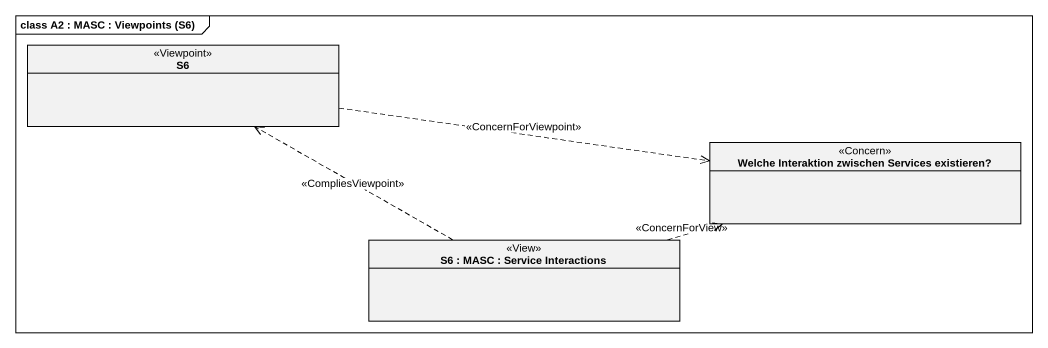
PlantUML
@startuml
mainframe class A2 : MASC : Viewpoints (S6)
hide circle
hide empty members
class S6 <<Viewpoint>>
class "Welche Interaktion zwischen Services existieren?" as Welche_Interaktion_zwischen <<Concern>>
class "S6 : MASC : Service Interactions" as S6_MASC_Service_Interactions <<View>>
S6 .right.> Welche_Interaktion_zwischen : <<ConcernForViewpoint>>
S6_MASC_Service_Interactions .left.> S6 : <<CompliesViewpoint>>
S6_MASC_Service_Interactions .right.> Welche_Interaktion_zwischen : <<ConcernForView>>
@enduml
